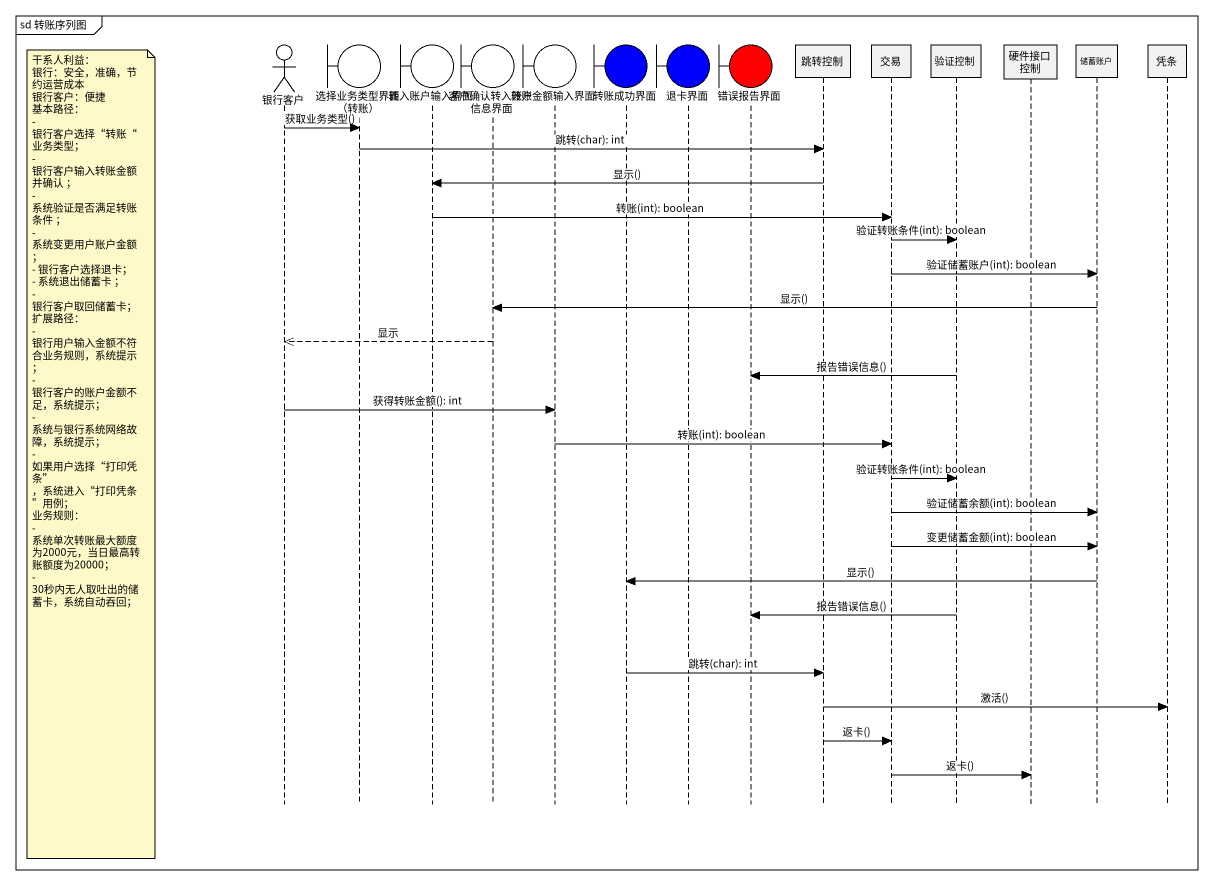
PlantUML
@startuml
mainframe sd 转账序列图
hide footbox
actor 银行客户
boundary "选择业务类型界面（转账）" as 选择业务类型界面_转账
boundary 转入账户输入界面
boundary 客户确认转入账户信息界面
boundary 转账金额输入界面
boundary 转账成功界面 #0000FF
boundary 退卡界面 #0000FF
boundary 错误报告界面 #FF0000
participant 跳转控制
participant 交易
participant 验证控制
participant 硬件接口控制
participant 储蓄账户
participant 凭条

银行客户 -> 选择业务类型界面_转账 : 获取业务类型()
选择业务类型界面_转账 -> 跳转控制 : 跳转(char): int
跳转控制 -> 转入账户输入界面 : 显示()
转入账户输入界面 -> 交易 : 转账(int): boolean
交易 -> 验证控制 : 验证转账条件(int): boolean
交易 -> 储蓄账户 : 验证储蓄账户(int): boolean
储蓄账户 -> 客户确认转入账户信息界面 : 显示()
客户确认转入账户信息界面 -->> 银行客户 : 显示
验证控制 -> 错误报告界面 : 报告错误信息()
银行客户 -> 转账金额输入界面 : 获得转账金额(): int
转账金额输入界面 -> 交易 : 转账(int): boolean
note left of 银行客户
  干系人利益：
  银行：安全，准确，节约运营成本
  银行客户：便捷
  基本路径：
  - 银行客户选择“转账“业务类型；
  - 银行客户输入转账金额并确认 ；
  - 系统验证是否满足转账条件 ；
  - 系统变更用户账户金额 ；
  - 银行客户选择退卡；
  - 系统退出储蓄卡 ；
  - 银行客户取回储蓄卡；
  扩展路径：
  - 银行用户输入金额不符合业务规则，系统提示；
  - 银行客户的账户金额不足，系统提示；
  - 系统与银行系统网络故障，系统提示；
  - 如果用户选择“打印凭条” ，系统进入“打印凭条”用例；
  业务规则：
  - 系统单次转账最大额度为2000元，当日最高转账额度为20000；
  - 30秒内无人取吐出的储蓄卡，系统自动吞回；
end note
交易 -> 验证控制 : 验证转账条件(int): boolean
交易 -> 储蓄账户 : 验证储蓄余额(int): boolean
交易 -> 储蓄账户 : 变更储蓄金额(int): boolean
储蓄账户 -> 转账成功界面 : 显示()
验证控制 -> 错误报告界面 : 报告错误信息()
转账成功界面 -> 跳转控制 : 跳转(char): int
跳转控制 -> 凭条 : 激活()
跳转控制 -> 交易 : 返卡()
交易 -> 硬件接口控制 : 返卡()
@enduml
